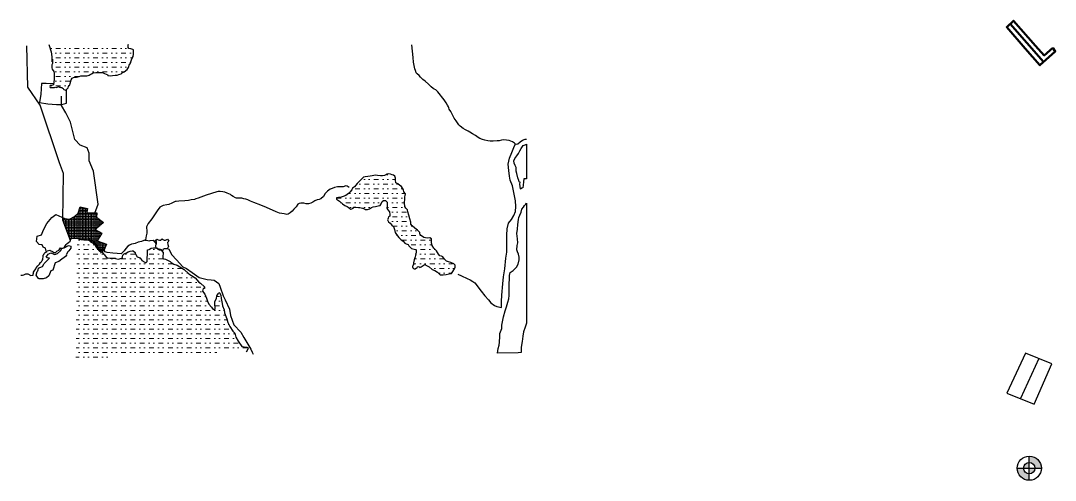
# Model space of a CAD drawing. Header units: metres. Extents: x 708931 to 723899, y 5405153 to 5413472.
# Drawn here: x 709777 to 710330, y 5413227 to 5413472 of the extents above; entities that cross this region are included whole.
import ezdxf

# ---------------------------------------------------------------- set-up
doc = ezdxf.new("R2010")
doc.units = ezdxf.units.M
doc.header["$LTSCALE"] = 12.7
doc.header["$MEASUREMENT"] = 0
for name, color, linetype, lineweight in [('CONSTRUCCIONES', 210, 'Continuous', 30), ('defensa', 20, 'Continuous', 50), ('FORMATO', 7, 'Continuous', 13)]:
    doc.layers.add(name, color=color, linetype=linetype, lineweight=lineweight)
doc.layers.add('texto', color=7, linetype='Continuous')
pattern_1 = [(0, (-1664.414, 562.3343), (5, 2.5), [2.5, -2.5, 0, -2.5, 0, -2.5])]

msp = doc.modelspace()

# ---------------------------------------------------------------- hatches: boundary and pattern name
at = {"layer": 'FORMATO'}
h = msp.add_hatch(dxfattribs=at)
h.set_pattern_fill('MUDST', color=256, scale=10, style=0)
h.set_pattern_definition(pattern_1)
h.paths.add_polyline_path([(709836.52, 5413451.99), (709836.98, 5413452.9), (709837.28, 5413454.12), (709837.28, 5413455.57), (709837.28, 5413456.48), (709836.9, 5413456.56), (709835.76, 5413456.94), (709834.69, 5413457.17), (709834.38, 5413457.63), (709834.31, 5413458.39), (709834.31, 5413458.92), (709834.37, 5413459.06), (709792.04, 5413458.81), (709793.16, 5413455.33), (709793.64, 5413452.79), (709793.64, 5413450.24), (709793.95, 5413451.51), (709793.95, 5413449.13), (709793.64, 5413448.49), (709793.64, 5413446.9), (709793.79, 5413446.1), (709794.59, 5413444.83), (709794.75, 5413444.03), (709794.75, 5413440.69), (709794.43, 5413437.82), (709793.32, 5413437.35), (709792.68, 5413437.35), (709792.52, 5413436.87), (709792.68, 5413436.23), (709793.64, 5413436.39), (709794.43, 5413436.39), (709794.91, 5413436.23), (709795.39, 5413436.55), (709795.95, 5413436.24), (709796.52, 5413436.42), (709796.97, 5413436.69), (709797.26, 5413436.78), (709797.81, 5413436.56), (709798.13, 5413436.46), (709798.47, 5413436.35), (709798.83, 5413436.31), (709799.36, 5413435.99), (709799.61, 5413435.76), (709799.85, 5413435.48), (709800.02, 5413435.21), (709800.46, 5413434.98), (709800.78, 5413434.93), (709801.2, 5413435.08), (709801.5, 5413435.34), (709801.98, 5413435.72), (709802.36, 5413436.2), (709802.45, 5413436.84), (709802.77, 5413437.31), (709803.11, 5413437.62), (709803.45, 5413438.39), (709803.84, 5413440.37), (709804.37, 5413441.25), (709805.1, 5413441.59), (709805.88, 5413441.88), (709806.7, 5413441.93), (709808.16, 5413442.27), (709808.98, 5413442.46), (709810.19, 5413442.46), (709810.84, 5413442.55), (709811.38, 5413442.6), (709812.26, 5413442.6), (709813.02, 5413442.66), (709813.45, 5413442.82), (709814.05, 5413443.26), (709814.76, 5413443.58), (709815.74, 5413444.18), (709817.05, 5413444.34), (709817.76, 5413444.34), (709819.72, 5413444.29), (709820.64, 5413444.34), (709821.73, 5413443.74), (709822.55, 5413443.53), (709823.36, 5413443.31), (709823.47, 5413442.68), (709824.84, 5413442.59), (709825.91, 5413442.78), (709827.48, 5413442.88), (709828.55, 5413442.98), (709829.43, 5413443.27), (709830.7, 5413443.56), (709831.09, 5413444.15), (709832.27, 5413444.64), (709833.83, 5413445.91), (709834.52, 5413447.08), (709835.1, 5413448.84), (709835.49, 5413448.94), (709835.76, 5413450.01), (709836.14, 5413451.15)])
h = msp.add_hatch(dxfattribs=at)
h.set_pattern_fill('MUDST', color=256, scale=10, style=0)
h.set_pattern_definition(pattern_1)
h.paths.add_polyline_path([(709975.32, 5413362.78), (709976.13, 5413361.94), (709976.74, 5413360.41), (709977.05, 5413358.83), (709977.76, 5413357.76), (709978.99, 5413356.07), (709980.31, 5413354.96), (709981.27, 5413354.13), (709982.17, 5413353.17), (709983.01, 5413352.84), (709983.91, 5413352.39), (709984.4, 5413351.68), (709984.97, 5413350.98), (709985.73, 5413350.35), (709986.46, 5413350.04), (709987.15, 5413349.85), (709988.32, 5413349.61), (709988.19, 5413348.49), (709988.04, 5413347.25), (709987.75, 5413345.87), (709987.23, 5413344.2), (709986.8, 5413342.57), (709986.88, 5413341.62), (709986.46, 5413341.43), (709986.4, 5413340.53), (709986.49, 5413339.88), (709986.79, 5413339.59), (709987.12, 5413339.34), (709987.81, 5413339.36), (709988.24, 5413339.67), (709988.75, 5413340.1), (709989.31, 5413340.74), (709990.35, 5413340.22), (709990.88, 5413340.45), (709991.51, 5413340.8), (709992.09, 5413341.19), (709992.84, 5413341.77), (709993.4, 5413341.43), (709995.2, 5413340.46), (709996.85, 5413339.08), (709998.31, 5413338.53), (709999.62, 5413337.56), (710001.14, 5413336.18), (710002.73, 5413336.11), (710004.25, 5413336.45), (710005.85, 5413336.73), (710007.07, 5413336.89), (710007.82, 5413337.91), (710008.36, 5413338.93), (710009.14, 5413340.19), (710009.11, 5413341.31), (710008.33, 5413342.02), (710006.87, 5413342.7), (710005.47, 5413343.11), (710004.48, 5413343.45), (710003.41, 5413344.65), (710002.48, 5413345.73), (710001.82, 5413346.18), (710000.95, 5413346.36), (710000.2, 5413347.23), (709999.06, 5413349.06), (709997.79, 5413350.47), (709996.86, 5413351.79), (709996.41, 5413353.56), (709996.47, 5413355.48), (709995.48, 5413355.9), (709994.07, 5413355.87), (709992.34, 5413356.23), (709991.13, 5413357.06), (709990.26, 5413358), (709990.14, 5413358.87), (709989.05, 5413360.16), (709987.61, 5413361.22), (709986.06, 5413362.46), (709985.49, 5413363.22), (709985.34, 5413364.35), (709984.83, 5413366.1), (709984.26, 5413368), (709983.88, 5413369.95), (709983.69, 5413370.91), (709982.69, 5413371.76), (709982.16, 5413372.76), (709982.02, 5413374.66), (709982.21, 5413376.9), (709982.15, 5413377.91), (709982.38, 5413378.64), (709982.65, 5413379.57), (709981.74, 5413380.49), (709981.58, 5413381.61), (709980.99, 5413382.52), (709980.35, 5413383.43), (709979.6, 5413384.02), (709978.43, 5413384.76), (709977.46, 5413385.4), (709977.3, 5413386.85), (709977.3, 5413387.91), (709976.93, 5413388.98), (709976.16, 5413389.51), (709975.4, 5413389.72), (709974.56, 5413390.06), (709973.59, 5413390.22), (709972.58, 5413389.97), (709971.28, 5413389.3), (709970.27, 5413389.05), (709969.22, 5413389.13), (709967.53, 5413389.34), (709966.76, 5413389.41), (709965.67, 5413389.28), (709964.76, 5413389.12), (709963.64, 5413388.86), (709962.36, 5413388.78), (709961.06, 5413388.55), (709960.12, 5413388.47), (709959.37, 5413387.61), (709958.04, 5413386.2), (709956.76, 5413384.99), (709955.31, 5413383.31), (709954.3, 5413382.43), (709953.87, 5413381.64), (709952.82, 5413380.4), (709952.05, 5413379.74), (709950.61, 5413378.63), (709949.33, 5413377.97), (709948.11, 5413377.75), (709946.68, 5413377.55), (709945.71, 5413377.41), (709945.66, 5413376.62), (709947.24, 5413375.51), (709948.86, 5413374.17), (709950.06, 5413373.29), (709951.36, 5413372.78), (709952.01, 5413372.3), (709952.84, 5413371.69), (709953.31, 5413371.3), (709953.93, 5413371.51), (709954.54, 5413371.92), (709955.05, 5413372.28), (709956, 5413372.35), (709957.43, 5413372.12), (709958.86, 5413372.08), (709959.64, 5413371.83), (709960.58, 5413371.55), (709961.15, 5413371.18), (709962.22, 5413371.18), (709963.32, 5413371.55), (709964.39, 5413372.24), (709965.37, 5413372.61), (709966.51, 5413372.73), (709968.03, 5413373.02), (709969.05, 5413373.3), (709969.62, 5413374.12), (709970.15, 5413375.31), (709970.77, 5413375.88), (709971.87, 5413375.96), (709972.73, 5413375.1), (709972.81, 5413374.04), (709972.7, 5413373.09), (709972.6, 5413371.8), (709973.06, 5413370.98), (709973.99, 5413369.95), (709974.25, 5413368.4), (709974.2, 5413367.63), (709973.53, 5413367.27), (709973.33, 5413366.55), (709972.99, 5413365.51), (709973.42, 5413364.6), (709974.31, 5413363.75)])
h = msp.add_hatch(dxfattribs=at)
h.set_pattern_fill('ANGLE', color=256, scale=3, style=0)
h.set_pattern_definition([(0, (-1664.4141, 562.3343), (0, 0.825), [0.6, -0.225]), (90, (-1664.4141, 562.3343), (-0.825, 5e-17), [0.6, -0.225])])
h.paths.add_polyline_path([(709821.11, 5413364.15), (709817.37, 5413367.04), (709817.54, 5413369.42), (709812.27, 5413369.59), (709812.61, 5413371.63), (709808.7, 5413372.47), (709807.67, 5413369.08), (709805.63, 5413367.38), (709803.08, 5413366.02), (709800.53, 5413366.36), (709799.51, 5413366.8), (709799.5, 5413365.34), (709803.45, 5413354.64), (709803.75, 5413355.34), (709804.09, 5413355.74), (709804.62, 5413355.81), (709806.16, 5413355.87), (709806.82, 5413355.87), (709807.42, 5413355.54), (709808.29, 5413355.34), (709809.76, 5413355.01), (709810.83, 5413355.01), (709812.49, 5413355.07), (709813.96, 5413354.34), (709814.29, 5413353.87), (709816.56, 5413352.61), (709816.83, 5413351.47), (709817.76, 5413350.27), (709819.1, 5413348.81), (709820.23, 5413348.47), (709820.32, 5413348.38), (709821.45, 5413349.2), (709821.54, 5413349.43), (709821.47, 5413349.52), (709820.42, 5413349.62), (709819.45, 5413349.73), (709818.94, 5413350.04), (709817.91, 5413351.33), (709817.27, 5413352.16), (709817.27, 5413352.16), (709817.91, 5413351.33), (709818.94, 5413350.04), (709819.45, 5413349.73), (709820.42, 5413349.62), (709821.47, 5413349.52), (709821.54, 5413349.43), (709822.81, 5413352.6), (709817.88, 5413354.3), (709820.26, 5413358.54), (709816.69, 5413360.41)])
h = msp.add_hatch(dxfattribs=at)
h.set_pattern_fill('MUDST', color=256, scale=10, style=0)
h.set_pattern_definition(pattern_1)
h.paths.add_polyline_path([(709876.8, 5413322.07), (709876.27, 5413323.66), (709875.32, 5413325.88), (709874.05, 5413327.46), (709874.47, 5413328.94), (709875.11, 5413328.84), (709875.11, 5413329.47), (709875.11, 5413329.79), (709873.1, 5413331.8), (709872.15, 5413332.33), (709870.14, 5413334.55), (709868.23, 5413335.81), (709866.75, 5413336.76), (709864.32, 5413338.98), (709860.62, 5413341.31), (709858.81, 5413341.95), (709857.38, 5413342.87), (709856.79, 5413343.37), (709854.36, 5413344.63), (709853.35, 5413344.8), (709852.85, 5413345.14), (709852.85, 5413346.14), (709853.01, 5413347.57), (709853.01, 5413348.16), (709852.01, 5413349.33), (709851.08, 5413349.58), (709850.54, 5413349.92), (709850.25, 5413349.97), (709849.77, 5413350.27), (709849.25, 5413350.67), (709848.98, 5413350.67), (709847.97, 5413350.67), (709846.63, 5413350.51), (709845.79, 5413349.92), (709845.62, 5413349.67), (709844.86, 5413349.58), (709844.7, 5413349.58), (709844.61, 5413348.91), (709844.61, 5413347.65), (709844.61, 5413346.48), (709844.44, 5413345.56), (709844.44, 5413344.38), (709844.44, 5413343.37), (709844.02, 5413342.87), (709843.52, 5413342.87), (709843.18, 5413342.95), (709841.76, 5413343.88), (709841.34, 5413344.8), (709840.75, 5413345.3), (709839.24, 5413345.89), (709838.4, 5413346.98), (709838.06, 5413347.74), (709838.06, 5413348.16), (709836.97, 5413349.08), (709836.55, 5413349), (709835.37, 5413348.91), (709834.45, 5413348.49), (709833.52, 5413347.99), (709832.18, 5413347.4), (709831.51, 5413346.65), (709831.42, 5413345.81), (709831.26, 5413345.39), (709830.75, 5413345.05), (709829.83, 5413344.72), (709829.66, 5413344.72), (709828.99, 5413344.55), (709827.64, 5413344.97), (709827.39, 5413345.05), (709826.64, 5413345.05), (709825.8, 5413345.05), (709824.79, 5413345.14), (709823.36, 5413345.3), (709822.6, 5413345.56), (709821.76, 5413346.81), (709821.17, 5413347.41), (709820.23, 5413348.47), (709819.1, 5413348.81), (709817.76, 5413350.27), (709816.83, 5413351.47), (709816.56, 5413352.61), (709814.29, 5413353.87), (709813.96, 5413354.34), (709812.49, 5413355.07), (709810.83, 5413355.01), (709809.76, 5413355.01), (709808.29, 5413355.34), (709807.42, 5413355.54), (709807.01, 5413355.77), (709806.39, 5413291.55), (709897.82, 5413295.54), (709898.27, 5413296.39), (709898.49, 5413297.24), (709897.75, 5413297.56), (709895.1, 5413297.87), (709893.2, 5413300.83), (709891.82, 5413302.95), (709891.29, 5413304.95), (709890.24, 5413306.12), (709888.75, 5413308.55), (709887.7, 5413310.77), (709887.06, 5413312.77), (709885.79, 5413315.94), (709885.58, 5413317.53), (709884.84, 5413319.64), (709884.52, 5413320.81), (709883.99, 5413323.55), (709883.89, 5413325.35), (709883.25, 5413326.62), (709882.83, 5413326.72), (709882.51, 5413326.09), (709881.67, 5413324.93), (709881.56, 5413323.55), (709880.61, 5413321.86), (709880.72, 5413320.59), (709880.82, 5413318.38), (709880.82, 5413317.85), (709879.87, 5413317.64), (709878.81, 5413318.9), (709877.54, 5413320.49)])
at = {"layer": 'texto'}
h = msp.add_hatch(color=256, dxfattribs=at)
h.paths.add_polyline_path([(710312.79, 5413233.03), (710309.37, 5413233.03, 0.414214), (710315.84, 5413226.57), (710315.84, 5413229.99, -0.414214)])
h.paths.add_polyline_path([(710315.84, 5413236.08, 0.414214), (710312.79, 5413233.03), (710315.84, 5413233.03)])
h.paths.add_polyline_path([(710318.88, 5413233.03), (710315.84, 5413233.03), (710315.84, 5413229.99, 0.414214)])
h.paths.add_polyline_path([(710315.84, 5413239.5), (710315.84, 5413236.08, -0.414214), (710318.88, 5413233.03), (710322.3, 5413233.03, 0.414214)])

# ---------------------------------------------------------------- linework, layer by layer
at = {"color": 1}
for points in [[(709791.82, 5413459.49), (709793.09, 5413455.51), (709793.57, 5413452.96), (709793.57, 5413452.96), (709793.57, 5413450.42), (709793.89, 5413451.69), (709793.89, 5413449.3), (709793.57, 5413448.67), (709793.57, 5413447.07), (709793.73, 5413446.28), (709794.53, 5413445), (709794.69, 5413444.21), (709794.69, 5413440.87), (709794.37, 5413438), (709793.25, 5413437.52), (709792.62, 5413437.52), (709792.46, 5413437.05), (709792.62, 5413436.41), (709793.57, 5413436.57), (709794.37, 5413436.57), (709794.85, 5413436.41), (709795.32, 5413436.73), (709795.89, 5413436.41), (709796.45, 5413436.6), (709796.91, 5413436.87), (709797.19, 5413436.96), (709797.74, 5413436.73), (709798.07, 5413436.64), (709798.41, 5413436.53), (709798.77, 5413436.49), (709799.3, 5413436.17), (709799.54, 5413435.94), (709799.79, 5413435.65), (709799.96, 5413435.39), (709800.4, 5413435.16), (709800.72, 5413435.1), (709801.14, 5413435.26), (709801.44, 5413435.52), (709801.91, 5413435.9), (709802.29, 5413436.37), (709802.39, 5413437.02), (709802.71, 5413437.49), (709803.05, 5413437.79), (709803.39, 5413438.56), (709803.77, 5413440.55), (709804.31, 5413441.42), (709805.04, 5413441.76), (709805.81, 5413442.05), (709806.64, 5413442.1), (709808.09, 5413442.44), (709808.92, 5413442.64), (709810.13, 5413442.64), (709810.78, 5413442.72), (709811.32, 5413442.78), (709812.19, 5413442.78), (709812.95, 5413442.83), (709813.39, 5413443), (709813.99, 5413443.43), (709814.7, 5413443.76), (709815.68, 5413444.36), (709816.98, 5413444.52), (709817.69, 5413444.52), (709819.65, 5413444.47), (709820.58, 5413444.52), (709821.67, 5413443.92), (709822.48, 5413443.7), (709823.3, 5413443.49), (709823.41, 5413442.86), (709824.77, 5413442.76), (709825.85, 5413442.96), (709827.41, 5413443.06), (709828.49, 5413443.15), (709829.37, 5413443.45), (709830.64, 5413443.74), (709831.03, 5413444.33), (709832.2, 5413444.81), (709833.77, 5413446.08), (709834.45, 5413447.26), (709835.04, 5413449.01), (709835.43, 5413449.11), (709835.69, 5413450.19), (709836.07, 5413451.33), (709836.46, 5413452.17), (709836.91, 5413453.08), (709837.22, 5413454.3), (709837.22, 5413455.75), (709837.22, 5413456.66), (709836.84, 5413456.74), (709835.69, 5413457.12), (709834.63, 5413457.35), (709834.32, 5413457.8), (709834.24, 5413458.57), (709834.24, 5413459.1), (709834.47, 5413459.63)], [(709794.31, 5413438.39), (709790.46, 5413438.63), (709788.06, 5413438.63), (709787.58, 5413432.87), (709786.86, 5413428.55), (709791.42, 5413427.83), (709795.99, 5413427.35), (709798.87, 5413427.35), (709801.27, 5413428.07), (709801.27, 5413431.91), (709801.27, 5413435.27)], [(710047.22, 5413387.74), (710046.52, 5413387.68), (710045.81, 5413387.71), (710045.61, 5413386.16), (710045.39, 5413384.3), (710045.13, 5413382.94), (710044.57, 5413382.77), (710044.26, 5413382.09), (710043.92, 5413382.38), (710043.72, 5413383.59), (710043.61, 5413384.77), (710043.69, 5413385.82), (710043.27, 5413386.16), (710043.04, 5413386.86), (710042.56, 5413388.27), (710042.01, 5413390.51), (710041.72, 5413391.82), (710041.69, 5413393.7), (710041.19, 5413394.73), (710040.62, 5413396.12), (710040.48, 5413397.33), (710040.9, 5413398.57), (710042.08, 5413399.97), (710042.88, 5413401.18), (710043.6, 5413402.57), (710044.32, 5413403.95), (710044.94, 5413404.94), (710045.43, 5413405.56), (710046.42, 5413405.87), (710047.22, 5413406.26), (710047.22, 5413387.74)], [(709790.44, 5413349.04), (709790.1, 5413350.57), (709788.91, 5413351.24), (709788.4, 5413352.43), (709786.7, 5413352.6), (709785.34, 5413354.13), (709785.68, 5413357.02), (709788.06, 5413357.7), (709789.08, 5413360.42), (709790.78, 5413363.82), (709793.5, 5413367.05), (709795.71, 5413368.57), (709800.47, 5413366.54), (709803.02, 5413366.2), (709805.57, 5413367.55), (709807.61, 5413369.25), (709808.63, 5413372.65), (709812.54, 5413371.8), (709812.2, 5413369.76), (709817.47, 5413369.59), (709817.3, 5413367.21), (709821.04, 5413364.33), (709816.62, 5413360.59), (709820.19, 5413358.72), (709817.81, 5413354.47), (709822.75, 5413352.77), (709821.38, 5413349.38), (709819.51, 5413348.02)], [(710031.7, 5413294.57), (710032.01, 5413296.97), (710032.63, 5413298.7), (710032.69, 5413300.43), (710032.88, 5413303.45), (710033, 5413305.06), (710033.92, 5413307.65), (710034.05, 5413309.56), (710034.89, 5413313.86), (710035.74, 5413317.12), (710036.52, 5413319.3), (710037.22, 5413321.71), (710037.69, 5413323.49), (710037.96, 5413325.3), (710037.92, 5413327.17), (710037.96, 5413331.5), (710038.1, 5413334.15), (710038, 5413335.98), (710038.49, 5413337.56), (710040.03, 5413338.72), (710041.82, 5413340.52), (710042.67, 5413342.04), (710043.28, 5413344.34), (710043.22, 5413345.79), (710042.92, 5413347.37), (710042.43, 5413348.58), (710042.01, 5413349.79), (710042.13, 5413352.03), (710042.56, 5413353.55), (710042.33, 5413355.53), (710041.95, 5413358.5), (710042.33, 5413360.87), (710042.56, 5413363.31), (710042.87, 5413365.87), (710043, 5413367.08), (710043.64, 5413368.25), (710044.38, 5413369.89), (710044.6, 5413371.48), (710045.55, 5413372.54), (710046.01, 5413373.39), (710046.78, 5413374.17), (710047.22, 5413374.64), (710047.22, 5413310.53), (710046.48, 5413308.46), (710045.6, 5413305.91), (710045.23, 5413303.67), (710044.82, 5413300.76), (710044.38, 5413297.67), (710044.38, 5413294.79), (710042.72, 5413294.64), (710031.7, 5413294.57)], [(709776.87, 5413336.12), (709777.81, 5413336.19), (709778.54, 5413336.39), (709779.34, 5413336.72), (709779.67, 5413336.92), (709780.67, 5413336.85), (709782.27, 5413336.05), (709783.61, 5413336.19), (709783.61, 5413336.65), (709783.74, 5413337.32), (709783.74, 5413337.85), (709784.08, 5413338.25), (709785.01, 5413339.59), (709785.08, 5413340.05), (709786.01, 5413341.12), (709786.41, 5413341.52), (709786.88, 5413342.12), (709787.21, 5413342.59), (709787.35, 5413342.92), (709788.01, 5413343.32), (709788.08, 5413343.72), (709788.41, 5413344.12), (709788.75, 5413344.52), (709788.75, 5413344.85), (709788.95, 5413346.05), (709788.95, 5413346.92), (709789.15, 5413347.25), (709789.48, 5413347.72), (709789.95, 5413348.38), (709790.88, 5413348.85), (709791.01, 5413349.18), (709792.48, 5413349.52), (709792.62, 5413349.38), (709793.82, 5413348.85), (709794.62, 5413348.38), (709795.08, 5413348.25), (709795.62, 5413348.25), (709795.88, 5413348.58), (709796.22, 5413348.98), (709796.62, 5413349.25), (709797.35, 5413349.58), (709797.42, 5413349.78), (709798.09, 5413350.72), (709799.09, 5413350.58), (709799.69, 5413350.78), (709800.35, 5413351.18), (709800.89, 5413352.05), (709801.09, 5413352.58), (709801.62, 5413353.12), (709802.42, 5413353.58), (709803.22, 5413354.45), (709803.69, 5413355.52), (709804.02, 5413355.92), (709804.56, 5413355.98), (709806.09, 5413356.05), (709806.76, 5413356.05), (709807.36, 5413355.72), (709808.23, 5413355.52), (709809.7, 5413355.18), (709810.76, 5413355.18), (709812.43, 5413355.25), (709813.9, 5413354.52), (709814.23, 5413354.05), (709816.5, 5413352.78), (709816.77, 5413351.65), (709817.7, 5413350.45), (709819.04, 5413348.98), (709820.17, 5413348.65), (709821.1, 5413347.58), (709821.7, 5413346.99), (709822.54, 5413345.73), (709823.3, 5413345.48), (709824.72, 5413345.31), (709825.73, 5413345.23), (709826.57, 5413345.23), (709827.33, 5413345.23), (709827.58, 5413345.14), (709828.92, 5413344.72), (709829.6, 5413344.89), (709829.76, 5413344.89), (709830.69, 5413345.23), (709831.19, 5413345.56), (709831.36, 5413345.98), (709831.44, 5413346.82), (709832.12, 5413347.58), (709833.46, 5413348.17), (709834.38, 5413348.67), (709835.31, 5413349.09), (709836.49, 5413349.17), (709836.91, 5413349.26), (709838, 5413348.33), (709838, 5413347.91), (709838.33, 5413347.16), (709839.17, 5413346.07), (709840.69, 5413345.48), (709841.27, 5413344.98), (709841.69, 5413344.05), (709843.12, 5413343.13), (709843.46, 5413343.05), (709843.96, 5413343.05), (709844.38, 5413343.55), (709844.38, 5413344.56), (709844.38, 5413345.73), (709844.55, 5413346.66), (709844.55, 5413347.83), (709844.55, 5413349.09), (709844.63, 5413349.76), (709844.8, 5413349.76), (709845.56, 5413349.84), (709845.73, 5413350.1), (709846.57, 5413350.68), (709847.91, 5413350.85), (709848.92, 5413350.85), (709849.59, 5413350.85), (709850.09, 5413350.35), (709851.02, 5413349.76), (709851.94, 5413349.51), (709852.95, 5413348.33), (709852.95, 5413347.75), (709852.78, 5413346.32), (709852.78, 5413345.31), (709853.29, 5413344.98), (709854.29, 5413344.81), (709856.73, 5413343.55), (709857.32, 5413343.05), (709858.75, 5413342.12), (709860.56, 5413341.49), (709864.26, 5413339.16), (709866.69, 5413336.94), (709868.17, 5413335.99), (709870.07, 5413334.72), (709872.08, 5413332.5), (709873.04, 5413331.97), (709875.05, 5413329.97), (709875.05, 5413329.65), (709875.05, 5413329.01), (709874.41, 5413329.12), (709873.99, 5413327.64), (709875.26, 5413326.06), (709876.21, 5413323.84), (709876.74, 5413322.25), (709877.48, 5413320.67), (709878.75, 5413319.08), (709879.81, 5413317.81), (709880.76, 5413318.02), (709880.76, 5413318.55), (709880.65, 5413320.77), (709880.55, 5413322.04), (709881.5, 5413323.73), (709881.6, 5413325.1), (709882.45, 5413326.27), (709882.77, 5413326.9), (709883.19, 5413326.8), (709883.83, 5413325.53), (709883.93, 5413323.73), (709884.46, 5413320.98), (709884.78, 5413319.82), (709885.52, 5413317.71), (709885.73, 5413316.12), (709887, 5413312.95), (709887.63, 5413310.94), (709888.69, 5413308.72), (709890.17, 5413306.29), (709891.23, 5413305.13), (709891.76, 5413303.12), (709893.13, 5413301.01), (709895.04, 5413298.05), (709897.68, 5413297.73), (709898.42, 5413297.42), (709898.21, 5413296.57), (709897.36, 5413294.98)], [(709848.86, 5413354.44), (709849.63, 5413355.46), (709850.4, 5413355.06), (709851.06, 5413354.95), (709851.61, 5413354.99), (709852.46, 5413355.61), (709852.86, 5413355.21), (709853.55, 5413354.95), (709854.18, 5413354.99), (709854.69, 5413355.06), (709855.35, 5413355.46), (709856.12, 5413354.36), (709855.46, 5413353.81), (709855.31, 5413353.63), (709855.5, 5413352.61), (709855.72, 5413352.13), (709855.83, 5413351.54), (709855.57, 5413350.85), (709854.95, 5413350.33), (709854.43, 5413350.3), (709853.52, 5413350.22), (709852.89, 5413350), (709852.78, 5413349.68), (709852.6, 5413349.2), (709852.38, 5413349.46), (709852.05, 5413349.82), (709851.61, 5413349.93), (709850.84, 5413350.04), (709850.18, 5413350.15), (709849.71, 5413350.44), (709849.19, 5413350.85), (709849.12, 5413351.43), (709849.08, 5413352.17), (709849.27, 5413352.64), (709849.41, 5413353.15), (709849.52, 5413353.78), (709849.38, 5413354.18), (709848.86, 5413354.47)], [(709786.42, 5413334.45), (709785.09, 5413336.24), (709785.75, 5413338.23), (709785.95, 5413338.5), (709786.29, 5413339.1), (709786.42, 5413339.89), (709787.15, 5413340.22), (709788.48, 5413340.89), (709789.21, 5413342.15), (709789.41, 5413342.48), (709790.07, 5413343.14), (709792.2, 5413345.27), (709791.07, 5413345.47), (709790.47, 5413345.8), (709791.53, 5413347.46), (709792.93, 5413348.06), (709794.59, 5413347.39), (709795.05, 5413347.33), (709796.58, 5413347.79), (709798.11, 5413349.25), (709798.84, 5413350.38), (709800.17, 5413350.78), (709802.43, 5413352.1), (709803.69, 5413351.64), (709803.75, 5413350.64), (709802.63, 5413349.12), (709802.03, 5413348.59), (709801.23, 5413347.06), (709801.36, 5413346.53), (709798.84, 5413344.74), (709797.18, 5413343.48), (709795.25, 5413342.75), (709793.99, 5413338.83), (709792.93, 5413338.57), (709791.86, 5413335.84), (709790.74, 5413334.85), (709788.88, 5413334.32), (709786.75, 5413334.25), (709786.42, 5413334.45)]]:
    msp.add_lwpolyline(points, dxfattribs=at)
at = {"color": 252}
for points in [[(710041.16, 5413406.36), (710040.67, 5413406.75), (710039.64, 5413407.42), (710037.82, 5413408.18), (710036.42, 5413408.35), (710035.12, 5413408.46), (710033.74, 5413408.4), (710032.52, 5413408.03), (710031.57, 5413407.91), (710029.32, 5413407.78), (710027.74, 5413407.81), (710026.56, 5413407.96), (710024.86, 5413408.32), (710023.71, 5413408.65), (710022.21, 5413409.26), (710021.26, 5413409.69), (710019.89, 5413410.79), (710018.31, 5413411.71), (710016.85, 5413412.64), (710016.06, 5413413.13), (710014.62, 5413413.8), (710013.38, 5413414.66), (710011.68, 5413415.9), (710011.08, 5413416.46), (710010.32, 5413417.54), (710009.49, 5413418.67), (710008.53, 5413420.15), (710006.64, 5413423.7), (710005.86, 5413424.99), (710005.61, 5413425.59), (710005.5, 5413426.2), (710004.96, 5413427.13), (710004.18, 5413428.37), (710003.14, 5413429.98), (709999.8, 5413434.09), (709998.72, 5413435.16), (709997.9, 5413435.66), (709997.21, 5413436.04), (709996.23, 5413436.92), (709994.85, 5413438.25), (709992.94, 5413439.9), (709991.83, 5413440.85), (709990.56, 5413441.96), (709989.73, 5413442.95), (709988.82, 5413443.82), (709988.26, 5413444.34), (709987.83, 5413445.52), (709987.42, 5413446.49), (709987.23, 5413447.35), (709986.83, 5413450.1), (709986.62, 5413452.48), (709985.89, 5413459.33)], [(709803.45, 5413354.64), (709799.43, 5413365.51), (709799.71, 5413390.52), (709797.53, 5413396.23), (709787.34, 5413427.11), (709780.61, 5413436.71), (709780.13, 5413458.79)], [(709816.41, 5413369.25), (709818.33, 5413374.06), (709815.69, 5413391.82), (709813.53, 5413397.34), (709813.53, 5413401.42), (709812.33, 5413404.3), (709808.72, 5413405.74), (709805.84, 5413408.62), (709803.44, 5413417.98), (709801.03, 5413423.03), (709798.63, 5413426.87), (709798.63, 5413429.99), (709798.63, 5413431.91)], [(710010.44, 5413336.66), (710012.49, 5413335.79), (710015.4, 5413334.45), (710017.1, 5413333.65), (710018.53, 5413332.76), (710019.58, 5413332.03), (710022.92, 5413327.73), (710024.87, 5413325.15), (710026.83, 5413322.95), (710028.15, 5413321.49), (710030.02, 5413319.96), (710031.27, 5413319.45), (710033.74, 5413318.97), (710033.86, 5413322.19), (710034.03, 5413325.52), (710034.59, 5413331.5), (710034.83, 5413335.24), (710035.63, 5413339.54), (710036.11, 5413345.24), (710036.7, 5413348.49), (710036.6, 5413353.42), (710036.65, 5413357.54), (710036.87, 5413360.96), (710037.48, 5413363.95), (710039.09, 5413366.01), (710040.47, 5413368.08), (710041.24, 5413370.3), (710041.55, 5413372.83), (710041.24, 5413375.89), (710039.65, 5413383.86), (710038.51, 5413386.92), (710038.04, 5413389.15), (710037.71, 5413392.18), (710037.42, 5413395.59), (710038.09, 5413398.72), (710039.26, 5413401.8), (710040.36, 5413404.44), (710041.04, 5413406.08), (710041.16, 5413406.36), (710041.67, 5413406.12), (710042.51, 5413406.36), (710043.77, 5413407.43), (710045.04, 5413408.29), (710046.41, 5413408.83), (710047.22, 5413408.83)], [(709952.44, 5413383.02), (709951.31, 5413383.85), (709950.38, 5413383.95), (709949.69, 5413383.64), (709949.11, 5413383.44), (709948.01, 5413383.47), (709946.15, 5413383.35), (709944.57, 5413383.06), (709943.27, 5413382.58), (709942.24, 5413382.13), (709940.79, 5413381.01), (709939.61, 5413379.8), (709938.64, 5413378.32), (709937.31, 5413377.08), (709936.28, 5413376.72), (709935.21, 5413376.37), (709934.11, 5413375.95), (709932.99, 5413375.2), (709932, 5413374.64), (709930.61, 5413374.32), (709929.35, 5413374.4), (709928.15, 5413374.61), (709926.51, 5413374.62), (709925.62, 5413374.53), (709925.05, 5413374.08), (709924.08, 5413372.74), (709922.9, 5413371.44), (709921.93, 5413370.32), (709920.88, 5413369.59), (709919.8, 5413368.84), (709919.15, 5413368.63), (709917.73, 5413369.02), (709916.47, 5413369.1), (709915.13, 5413369.28), (709913.37, 5413370.07), (709908.15, 5413372.38), (709905.25, 5413373.61), (709901.38, 5413375.1), (709899.6, 5413375.75), (709898.22, 5413376.45), (709897.26, 5413376.79), (709896.18, 5413377.03), (709895.13, 5413377.3), (709893.92, 5413377.28), (709892.13, 5413377.41), (709891.57, 5413377.5), (709890.47, 5413378.23), (709889.54, 5413378.85), (709888.95, 5413379.39), (709887.14, 5413380.07), (709885.88, 5413380.59), (709884.87, 5413380.79), (709883.47, 5413380.85), (709882.41, 5413380.85), (709881.63, 5413380.71), (709878.86, 5413379.93), (709876.05, 5413379.04), (709871.64, 5413377.4), (709870.46, 5413376.98), (709869.71, 5413376.72), (709867.89, 5413376.43), (709866.55, 5413376.14), (709864.54, 5413375.98), (709861.32, 5413375.69), (709859.88, 5413375.55), (709859.44, 5413375.49), (709857.56, 5413374.69), (709856.05, 5413373.9), (709854.94, 5413373.75), (709852.99, 5413373.5), (709851.22, 5413372.55), (709849.87, 5413370.59), (709846.88, 5413366.28), (709844.92, 5413363.85), (709844.17, 5413362.02), (709844.24, 5413359.59), (709844.31, 5413358.71), (709844, 5413357.13), (709843.53, 5413355.15), (709842.75, 5413354.65), (709841.34, 5413354.27), (709839.61, 5413353.83), (709837.99, 5413353.19), (709837.2, 5413352.87), (709836.09, 5413352.75), (709834.98, 5413352.29), (709834.12, 5413351.63), (709833.11, 5413350.37), (709832.17, 5413349.19), (709830.48, 5413347.68), (709828.45, 5413347.69), (709826.04, 5413347.87), (709823.03, 5413348.37), (709821.97, 5413348.68), (709821.74, 5413349.19), (709821.41, 5413349.7), (709820.36, 5413349.8), (709819.39, 5413349.91), (709818.88, 5413350.22), (709817.84, 5413351.51), (709817.21, 5413352.34), (709816.47, 5413353.31), (709815.16, 5413354.29), (709814.34, 5413354.96), (709813.6, 5413355.72), (709812.89, 5413355.85)], [(709843.16, 5413354.83), (709844.09, 5413354.83), (709845.56, 5413354.56), (709846.09, 5413354.69), (709847.69, 5413354.83), (709849.33, 5413352.86)], [(709855.14, 5413350.49), (709855.95, 5413350.04), (709857.55, 5413347.11), (709860.21, 5413344.31), (709863.54, 5413340.72), (709865.54, 5413339.79), (709868.47, 5413337.66), (709872.33, 5413335), (709876.59, 5413333.8), (709878.59, 5413333.67), (709880.19, 5413333.53), (709882.72, 5413331.8), (709883.52, 5413329.81), (709885.11, 5413325.15), (709886.18, 5413323.02), (709888.45, 5413317.94), (709888.93, 5413314.6), (709890.84, 5413309.58), (709894.43, 5413305.76), (709896.1, 5413302.89), (709899.93, 5413296.68), (709900.64, 5413295.01), (709901.12, 5413294.05)]]:
    msp.add_lwpolyline(points, dxfattribs=at)
at = {"color": 1}
msp.add_lwpolyline([(709993.33, 5413341.61), (709995.13, 5413340.64), (709996.79, 5413339.26), (709998.24, 5413338.7), (709999.56, 5413337.74), (710001.08, 5413336.35), (710002.67, 5413336.29), (710004.19, 5413336.63), (710005.78, 5413336.91), (710007.01, 5413337.07), (710007.75, 5413338.09), (710008.3, 5413339.11), (710009.08, 5413340.36), (710009.05, 5413341.49), (710008.26, 5413342.2), (710006.8, 5413342.88), (710005.41, 5413343.29), (710004.42, 5413343.63), (710003.35, 5413344.82), (710002.42, 5413345.91), (710001.76, 5413346.36), (710000.89, 5413346.54), (710000.13, 5413347.41), (709998.99, 5413349.24), (709997.73, 5413350.65), (709996.8, 5413351.97), (709996.35, 5413353.74), (709996.41, 5413355.66), (709995.42, 5413356.08), (709994.01, 5413356.05), (709992.27, 5413356.4), (709991.06, 5413357.24), (709990.19, 5413358.18), (709990.08, 5413359.05), (709988.98, 5413360.33), (709987.55, 5413361.39), (709986, 5413362.64), (709985.43, 5413363.4), (709985.28, 5413364.53), (709984.77, 5413366.28), (709984.2, 5413368.18), (709983.81, 5413370.13), (709983.62, 5413371.08), (709982.62, 5413371.94), (709982.1, 5413372.94), (709981.96, 5413374.84), (709982.15, 5413377.08), (709982.08, 5413378.08), (709982.32, 5413378.82), (709982.59, 5413379.75), (709981.68, 5413380.67), (709981.51, 5413381.79), (709980.93, 5413382.7), (709980.29, 5413383.61), (709979.54, 5413384.19), (709978.36, 5413384.94), (709977.4, 5413385.58), (709977.24, 5413387.02), (709977.24, 5413388.09), (709976.87, 5413389.16), (709976.09, 5413389.69), (709975.34, 5413389.9), (709974.49, 5413390.23), (709973.53, 5413390.4), (709972.52, 5413390.15), (709971.21, 5413389.48), (709970.21, 5413389.22), (709969.15, 5413389.31), (709967.47, 5413389.52), (709966.7, 5413389.59), (709965.61, 5413389.46), (709964.69, 5413389.3), (709963.57, 5413389.04), (709962.3, 5413388.96), (709961, 5413388.73), (709960.06, 5413388.65), (709959.3, 5413387.79), (709957.97, 5413386.37), (709956.69, 5413385.16), (709955.25, 5413383.49), (709954.23, 5413382.61), (709953.81, 5413381.82), (709952.76, 5413380.57), (709951.98, 5413379.91), (709950.55, 5413378.81), (709949.26, 5413378.15), (709948.05, 5413377.93), (709946.62, 5413377.72), (709945.64, 5413377.58), (709945.6, 5413376.8), (709947.17, 5413375.69), (709948.8, 5413374.34), (709950, 5413373.46), (709951.3, 5413372.95), (709951.95, 5413372.48), (709952.77, 5413371.87), (709953.25, 5413371.48), (709953.87, 5413371.68), (709954.48, 5413372.09), (709954.98, 5413372.46), (709955.94, 5413372.53), (709957.37, 5413372.3), (709958.8, 5413372.26), (709959.58, 5413372.01), (709960.52, 5413371.72), (709961.09, 5413371.36), (709962.15, 5413371.36), (709963.26, 5413371.72), (709964.32, 5413372.42), (709965.3, 5413372.79), (709966.45, 5413372.91), (709967.96, 5413373.2), (709968.99, 5413373.48), (709969.56, 5413374.3), (709970.09, 5413375.49), (709970.71, 5413376.06), (709971.81, 5413376.14), (709972.67, 5413375.28), (709972.75, 5413374.22), (709972.64, 5413373.26), (709972.54, 5413371.98), (709973, 5413371.15), (709973.93, 5413370.12), (709974.19, 5413368.58), (709974.13, 5413367.81), (709973.46, 5413367.45), (709973.27, 5413366.72), (709973.04, 5413366.04), (709972.89, 5413365.76), (709973.36, 5413364.78), (709974.25, 5413363.93), (709975.26, 5413362.96), (709976.06, 5413362.12), (709976.68, 5413360.59), (709976.98, 5413359), (709977.7, 5413357.93), (709978.92, 5413356.25), (709980.24, 5413355.14), (709981.21, 5413354.31), (709982.11, 5413353.34), (709982.94, 5413353.02), (709983.84, 5413352.57), (709983.84, 5413352.57), (709984.34, 5413351.86), (709984.91, 5413351.16), (709985.67, 5413350.53), (709986.39, 5413350.21), (709987.09, 5413350.02), (709987.88, 5413349.86), (709988.23, 5413349.52), (709988.12, 5413348.67), (709987.98, 5413347.43), (709987.69, 5413346.05), (709987.17, 5413344.38), (709986.73, 5413342.75), (709986.81, 5413341.79), (709986.81, 5413341.79), (709986.39, 5413341.61), (709986.33, 5413340.71), (709986.43, 5413340.06), (709986.72, 5413339.77), (709987.06, 5413339.51), (709987.74, 5413339.53), (709988.17, 5413339.85), (709988.68, 5413340.28), (709988.98, 5413340.61), (709989.51, 5413340.78), (709989.86, 5413340.61), (709990.09, 5413340.32), (709990.82, 5413340.63), (709991.44, 5413340.98), (709992.03, 5413341.37), (709992.54, 5413341.76), (709992.95, 5413341.84)], close=True, dxfattribs=at)
at = {"layer": 'CONSTRUCCIONES'}
msp.add_line((710320.88, 5413291.61), (710311.21, 5413270.23), dxfattribs=at)
msp.add_lwpolyline([(710303.88, 5413273.13), (710318.53, 5413267.33), (710327.94, 5413288.77), (710313.81, 5413294.45), (710303.88, 5413273.13)], dxfattribs=at)
at = {"layer": 'defensa'}
msp.add_line((710323.5, 5413450.13), (710305.62, 5413470.49), dxfattribs=at)
msp.add_lwpolyline([(710328.38, 5413457.63), (710323.84, 5413453.62), (710319.14, 5413458.83), (710315.25, 5413463.15), (710307.44, 5413472.19), (710303.8, 5413468.78), (710313.65, 5413457.37), (710321.51, 5413448.34), (710329.74, 5413455.74), (710328.38, 5413457.63)], dxfattribs=at)
at = {"layer": 'texto'}
for p, q in [((710315.84, 5413226.57), (710315.84, 5413239.5)), ((710309.37, 5413233.03), (710322.3, 5413233.03))]:
    msp.add_line(p, q, dxfattribs=at)
for radius in [6.47, 3.04]:
    msp.add_circle((710315.84, 5413233.03), radius, dxfattribs=at)

doc.saveas('drawing.dxf')
